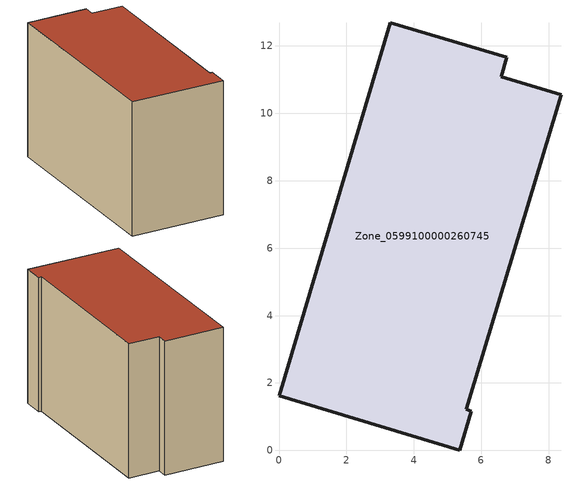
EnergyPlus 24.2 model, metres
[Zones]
Zone_0599100000260745
 floor ground (C_G): 0,1.61 3.3,12.69 6.76,11.66 6.59,11.09 8.37,10.55 5.56,1.21 5.71,1.16 5.37,0 z0
 wall outside (C_F): 5.37,0 5.71,1.16 5.56,1.21 8.37,10.55 6.59,11.09 6.76,11.66 3.3,12.69 0,1.61 5.37,0 z0:7.95
 roof outside (C_R): 8.37,10.55 6.59,11.09 6.76,11.66 3.3,12.69 0,1.61 5.37,0 5.71,1.16 5.56,1.21 z7.95
[BUILDING]
Pand.0599100000260745: North Axis=0; Terrain=City; Loads Convergence Tolerance Value=0.04; Temperature Convergence Tolerance Value=0.4; Solar Distribution=FullExterior; Maximum Number of Warmup Days=25; Minimum Number of Warmup Days=1
[Site:Location]
Rotterdam.The.Hague.AP_ZH_NLD Design_Conditions: Latitude=51.96; Longitude=4.45; Time Zone=1; Elevation=-4.5
[SITE:GROUNDTEMPERATURE:BUILDINGSURFACE]
18, 18, 18, 18, 18, 18, 18, 18, 18, 18, 18, 18
[MATERIAL] Thermal Absorptance=0.9; Solar Absorptance=0.7; Visible Absorptance=0.7
Name | Roughness | Thickness | Conductivity | Density | Specific Heat
G.TI.1975-1991 | MediumSmooth | 0.15 | 0.288461 | 540 | 1210
F.TI.1975-1991 | Rough | 0.3 | 0.230769 | 1920 | 840
R.TI.1975-1991 | MediumRough | 0.2 | 0.153846 | 1500 | 1000
[CONSTRUCTION]
C_G: G.TI.1975-1991
C_F: F.TI.1975-1991
C_R: R.TI.1975-1991
[ZONE]
Zone_0599100000260745: Type=1; Multiplier=1; Ceiling Height=Autocalculate; Volume=Autocalculate; Floor Area=autocalculate; Part of Total Floor Area=Yes
[ZONEINFILTRATION:DESIGNFLOWRATE]
Infil_Zone_0599100000260745: Zone or ZoneList or Space or SpaceList=Zone_0599100000260745; Schedule=AlwaysOn; Design Flow Rate Calculation Method=Flow/Area; Flow Rate per Floor Area=0.003; Constant Term Coefficient=1; Temperature Term Coefficient=0; Velocity Term Coefficient=0; Velocity Squared Term Coefficient=0
[HVACTEMPLATE:ZONE:IDEALLOADSAIRSYSTEM]
Zone_0599100000260745: Maximum Heating Supply Air Temperature=50; Minimum Cooling Supply Air Temperature=13; Maximum Heating Supply Air Humidity Ratio=0.0156; Minimum Cooling Supply Air Humidity Ratio=0.0077; Heating Limit=NoLimit; Cooling Limit=NoLimit; Dehumidification Control Type=ConstantSensibleHeatRatio; Cooling Sensible Heat Ratio=0.7; Dehumidification Setpoint=60; Humidification Control Type=None; Humidification Setpoint=30; Outdoor Air Method=None; Outdoor Air Flow Rate per Person=0.00944; Outdoor Air Flow Rate per Zone Floor Area=0; Outdoor Air Flow Rate per Zone=0; Demand Controlled Ventilation Type=None; Outdoor Air Economizer Type=NoEconomizer; Heat Recovery Type=None; Sensible Heat Recovery Effectiveness=0.7; Latent Heat Recovery Effectiveness=0.65
[ZONECONTROL:THERMOSTAT]
ThermostatControl_Zone_0599100000260745: Zone or ZoneList=Zone_0599100000260745; Control Type Schedule=DualSetpointControlType; Control 1=Thermostat_Zone_0599100000260745; Temperature Difference Between Cutout And Setpoint=0
[THERMOSTATSETPOINT:DUALSETPOINT]
Thermostat_Zone_0599100000260745: Heating Setpoint Temperature Schedule=HeatingSetpoint_Zone_0599100000260745; Cooling Setpoint Temperature Schedule=CoolingSetpoint_Zone_0599100000260745
[SCHEDULE:COMPACT]
HeatingSetpoint_Zone_0599100000260745: Through: 12/31, For: AllDays, Until: 24:00, 21
CoolingSetpoint_Zone_0599100000260745: Through: 12/31, For: AllDays, Until: 24:00, 24
DualSetpointControlType: Through: 12/31, For: AllDays, Until: 24:00, 4
AlwaysOn: Through: 12/31, For: AllDays, Until: 24:00, 1
